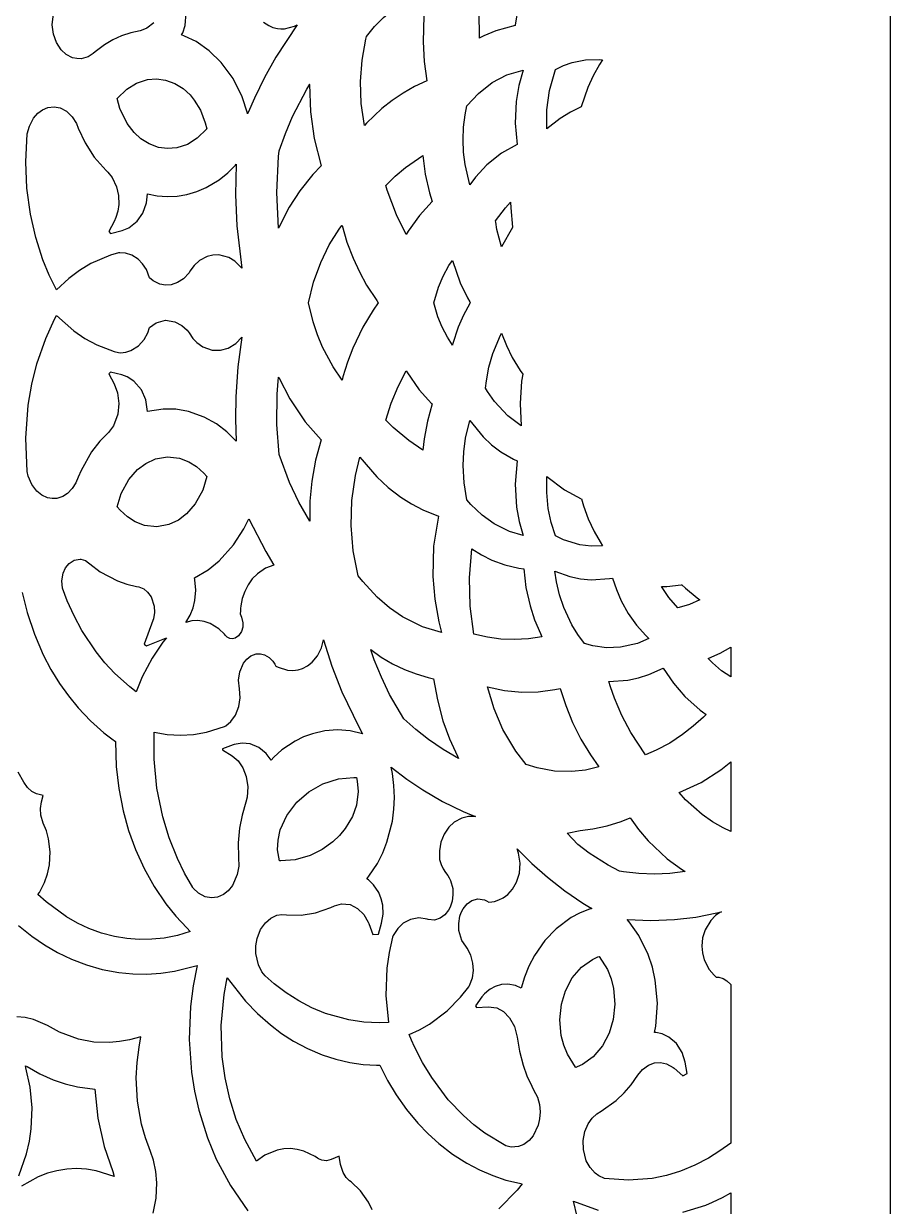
# Model space of a CAD drawing. Extents: x -629 to 1, y 0 to 2050.
# Drawn here: x -132.2 to 1.4, y 884.9 to 1067.3 of the extents above; entities that cross this region are included whole.
import ezdxf

# ---------------------------------------------------------------- set-up
doc = ezdxf.new("R2010")
doc.units = 0
doc.layers.add('Default_Layer', color=1, linetype='CONTINUOUS')

msp = doc.modelspace()

# ---------------------------------------------------------------- linework, layer by layer
at = {"layer": 'Default_Layer'}
for points in [[(-628.58, 0), (1.42, 0), (1.42, 2050), (-628.58, 2050), (-628.58, 0)], [(-54.68, 1074.18), (-55.42, 1072), (-55.98, 1069.77), (-56.43, 1067.09), (-56.44, 1067.01), (-59.42, 1066.17), (-61.27, 1065.38), (-61.87, 1065.07), (-61.92, 1065.04), (-61.98, 1069.21), (-61.6, 1073.37), (-61.55, 1073.73), (-58.89, 1074.17), (-56.2, 1074.28), (-54.68, 1074.18)], [(-69.94, 1072.51), (-70.49, 1068.5), (-70.62, 1064.46), (-70.45, 1061.45), (-70.05, 1058.45), (-71.93, 1057.59), (-73.72, 1056.58), (-75.4, 1055.44), (-76.98, 1054.19), (-79.34, 1051.93), (-79.68, 1051.55), (-80.16, 1054.95), (-80.27, 1058.38), (-80.02, 1061.64), (-79.44, 1064.86), (-79.33, 1065.32), (-78.1, 1066.82), (-76.74, 1068.22), (-75.03, 1069.67), (-73.32, 1070.86), (-71.47, 1071.86), (-69.94, 1072.51)], [(-42.97, 1061.71), (-43.44, 1060.97), (-44.4, 1059.22), (-45.22, 1057.41), (-46.23, 1054.46), (-47.91, 1053.64), (-49.49, 1052.66), (-51.54, 1051.04), (-51.54, 1054.01), (-51.15, 1056.96), (-50.23, 1060.21), (-48.97, 1060.82), (-47.65, 1061.29), (-45.59, 1061.71), (-43.48, 1061.76), (-42.97, 1061.71)], [(-55.19, 1060.12), (-55.86, 1057.72), (-56.27, 1055.26), (-56.42, 1051.94), (-56.12, 1048.63), (-58.54, 1047.31), (-60.82, 1045.48), (-62.54, 1043.6), (-63.41, 1042.42), (-64.15, 1045.53), (-64.39, 1047.45), (-64.46, 1049.37), (-64.38, 1051.29), (-64.14, 1053.2), (-63.86, 1054.62), (-62.11, 1056.51), (-59.99, 1058.18), (-57.72, 1059.37), (-55.19, 1060.12)], [(-105.91, 1055.48), (-104.96, 1053.92), (-104.21, 1051.97), (-103.99, 1051.06), (-105.45, 1049.59), (-106.94, 1048.66), (-108.62, 1048.11), (-110.03, 1048), (-111.43, 1048.2), (-112.85, 1048.72), (-114.14, 1049.53), (-115.2, 1050.5), (-116.27, 1051.89), (-117.37, 1054.2), (-117.78, 1055.72), (-116.32, 1057.19), (-114.83, 1058.12), (-113.15, 1058.67), (-111.74, 1058.78), (-110.34, 1058.58), (-108.92, 1058.06), (-107.63, 1057.25), (-106.57, 1056.28), (-105.91, 1055.48)], [(-88.11, 1057.95), (-88.12, 1057.88), (-87.99, 1053.7), (-87.42, 1049.56), (-86.35, 1045.37), (-87.64, 1044.01), (-89.64, 1041.49), (-91.26, 1038.96), (-92.86, 1035.84), (-92.91, 1035.71), (-93.2, 1041.24), (-92.93, 1046.78), (-92.84, 1047.66), (-91.87, 1050.34), (-90.76, 1052.97), (-88.57, 1057.19), (-88.11, 1057.95)], [(-99.45, 1045.61), (-99.54, 1040.86), (-99.35, 1036.11), (-98.58, 1029.54), (-99.66, 1030.65), (-100.57, 1031.2), (-102.15, 1031.6), (-103.05, 1031.56), (-103.92, 1031.35), (-105.1, 1030.73), (-105.92, 1030), (-106.59, 1029.09), (-106.71, 1028.87), (-107.58, 1027.94), (-108.51, 1027.33), (-109.48, 1027), (-110.35, 1026.95), (-111.21, 1027.11), (-112.26, 1027.61), (-112.83, 1028.05), (-113.3, 1029.36), (-113.88, 1030.25), (-114.58, 1030.96), (-115.52, 1031.55), (-116.51, 1031.87), (-117.38, 1031.94), (-117.6, 1031.93), (-118.83, 1031.57), (-121.87, 1030.26), (-123.63, 1029.2), (-125.28, 1027.98), (-127.17, 1026.23), (-128.28, 1028.51), (-129.24, 1030.84), (-130.36, 1034.32), (-131.18, 1037.88), (-131.73, 1041.92), (-131.9, 1045.98), (-131.68, 1050.27), (-131.33, 1051.49), (-130.68, 1052.71), (-130.03, 1053.45), (-129.33, 1053.98), (-128.48, 1054.34), (-127.53, 1054.46), (-126.58, 1054.29), (-125.64, 1053.79), (-124.73, 1052.92), (-124.08, 1051.86), (-123.8, 1051.14), (-122.75, 1048.88), (-121.33, 1046.67), (-119.52, 1044.62), (-119.24, 1044.36), (-118.57, 1043.53), (-117.88, 1042.11), (-117.58, 1040.76), (-117.54, 1039.38), (-117.69, 1038.36), (-117.99, 1037.36), (-118.27, 1036.74), (-119.08, 1035.21), (-118.83, 1034.93), (-117.05, 1035.36), (-115.98, 1035.8), (-114.7, 1036.81), (-113.86, 1038.03), (-113.29, 1039.65), (-113.15, 1041.01), (-111.63, 1040.72), (-110.1, 1040.61), (-108.56, 1040.68), (-107.04, 1040.94), (-105.51, 1041.4), (-104.06, 1042.02), (-102.08, 1043.21), (-100.76, 1044.27), (-99.58, 1045.46), (-99.45, 1045.61)], [(-70.66, 1046.95), (-70.29, 1044.05), (-69.64, 1041.2), (-69.23, 1039.84), (-71.19, 1037.69), (-72.93, 1035.25), (-73.24, 1034.74), (-74.75, 1037.79), (-76.17, 1041.6), (-76.38, 1042.33), (-74.92, 1043.78), (-73.34, 1045.11), (-70.66, 1046.95)], [(-57.13, 1039.72), (-57.11, 1038.89), (-56.86, 1035.88), (-56.85, 1035.83), (-58.56, 1032.86), (-59.26, 1035.55), (-59.43, 1036.65), (-59.46, 1036.87), (-57.93, 1038.89), (-57.13, 1039.72)], [(-83.13, 1036.16), (-82.37, 1033.6), (-81.42, 1031.09), (-80.45, 1028.99), (-79.34, 1026.96), (-77.78, 1024.57), (-77.54, 1024.24), (-78.35, 1023.08), (-79.93, 1020.47), (-81.47, 1017.25), (-82.3, 1015.06), (-82.99, 1012.83), (-83.13, 1012.31), (-84.52, 1014.34), (-86.13, 1017.36), (-86.93, 1019.29), (-87.58, 1021.28), (-88.29, 1024.24), (-87.53, 1027.39), (-86.42, 1030.45), (-85.1, 1033.15), (-83.57, 1035.56), (-83.16, 1036.13), (-83.13, 1036.16)], [(-66.12, 1030.76), (-64.93, 1027.29), (-63.8, 1024.99), (-63.43, 1024.36), (-63.35, 1024.24), (-63.41, 1024.14), (-64.41, 1022.33), (-65.23, 1020.45), (-66.11, 1017.78), (-66.12, 1017.71), (-66.89, 1018.93), (-67.69, 1020.47), (-68.34, 1022.08), (-68.96, 1024.24), (-68.24, 1026.65), (-67.53, 1028.34), (-66.64, 1029.96), (-66.12, 1030.76)], [(-98.58, 1018.93), (-99.18, 1014.35), (-99.49, 1009.74), (-99.55, 1006.3), (-99.45, 1002.86), (-100.9, 1004.31), (-102.5, 1005.55), (-104.4, 1006.61), (-106.82, 1007.47), (-108.75, 1007.81), (-110.71, 1007.84), (-113.15, 1007.46), (-113.39, 1009.26), (-114.07, 1010.82), (-115.21, 1012.14), (-116.24, 1012.81), (-117.08, 1013.11), (-118.84, 1013.54), (-119.08, 1013.26), (-118.25, 1011.71), (-117.75, 1010.36), (-117.52, 1008.7), (-117.7, 1007.03), (-118.37, 1005.27), (-119.13, 1004.22), (-119.24, 1004.11), (-120.46, 1002.87), (-121.75, 1001.22), (-123.37, 998.36), (-123.8, 997.33), (-124.17, 996.44), (-124.72, 995.57), (-125.47, 994.81), (-126.18, 994.36), (-127.13, 994.05), (-127.85, 994.02), (-128.55, 994.15), (-129.43, 994.55), (-130.17, 995.15), (-130.96, 996.21), (-131.5, 997.46), (-131.68, 998.2), (-131.9, 1003.33), (-131.52, 1008.45), (-130.97, 1011.65), (-130.17, 1014.81), (-128.81, 1018.71), (-127.44, 1021.72), (-127.17, 1022.24), (-124.49, 1019.88), (-122.79, 1018.73), (-120.96, 1017.75), (-118.26, 1016.72), (-117.6, 1016.54), (-117.3, 1016.53), (-116.47, 1016.6), (-115.67, 1016.85), (-114.49, 1017.58), (-113.64, 1018.55), (-113.09, 1019.59), (-112.83, 1020.42), (-111.79, 1021.13), (-110.35, 1021.52), (-108.91, 1021.31), (-107.83, 1020.74), (-107.01, 1019.98), (-106.71, 1019.6), (-106.15, 1018.74), (-105.54, 1018.09), (-104.58, 1017.41), (-103.13, 1016.92), (-101.89, 1016.9), (-100.7, 1017.22), (-99.48, 1017.96), (-98.58, 1018.93)], [(-58.54, 1019.53), (-57.78, 1017.62), (-56.87, 1015.77), (-55.65, 1013.76), (-55.27, 1013.2), (-55.43, 1012.13), (-55.66, 1008.7), (-55.49, 1005.27), (-57.55, 1006.8), (-59.62, 1009.01), (-60.7, 1010.56), (-60.99, 1011.05), (-60.87, 1012.19), (-60.49, 1014.32), (-59.9, 1016.41), (-58.69, 1019.24), (-58.54, 1019.53)], [(-92.91, 1012.76), (-92.89, 1012.71), (-91.2, 1009.4), (-88.82, 1005.89), (-86.35, 1003.1), (-87.21, 999.93), (-87.78, 996.71), (-88.07, 993.62), (-88.11, 990.52), (-89.77, 993.47), (-91.21, 996.51), (-92.84, 1000.81), (-93.17, 1005.47), (-93.12, 1010.14), (-92.97, 1012.15), (-92.91, 1012.76)], [(-73.24, 1013.73), (-73.14, 1013.57), (-71.22, 1010.82), (-69.81, 1009.21), (-69.31, 1008.71), (-69.23, 1008.63), (-69.97, 1005.97), (-70.47, 1003.26), (-70.66, 1001.52), (-72.84, 1002.98), (-75.22, 1004.98), (-76.38, 1006.14), (-75.53, 1008.76), (-74.47, 1011.32), (-73.24, 1013.73)], [(-63.41, 1006.05), (-61.39, 1003.55), (-60.08, 1002.33), (-58.64, 1001.23), (-56.71, 1000.12), (-56.12, 999.84), (-56.43, 996.27), (-56.21, 992.68), (-55.8, 990.49), (-55.19, 988.35), (-57.31, 988.94), (-59.69, 990.11), (-61.54, 991.45), (-63.26, 993.14), (-63.86, 993.85), (-64.31, 996.47), (-64.46, 999.12), (-64.37, 1001.24), (-64.08, 1003.35), (-63.41, 1006.05)], [(-103.99, 997.41), (-104.6, 995.35), (-105.76, 993.2), (-107.11, 991.66), (-108.37, 990.72), (-109.86, 990.03), (-111.71, 989.69), (-113.57, 989.9), (-115.01, 990.44), (-116.22, 991.21), (-117.34, 992.23), (-117.78, 992.76), (-117.17, 994.81), (-116.01, 996.96), (-114.66, 998.5), (-113.4, 999.45), (-111.91, 1000.14), (-110.06, 1000.47), (-108.2, 1000.27), (-106.76, 999.72), (-105.55, 998.96), (-104.43, 997.93), (-103.99, 997.41)], [(-80.37, 1000.39), (-77.77, 997.36), (-76, 995.73), (-74.07, 994.26), (-72.42, 993.21), (-70.68, 992.3), (-68.27, 991.34), (-69, 986.7), (-69.13, 982.02), (-68.84, 978.49), (-68.21, 975.01), (-67.79, 973.37), (-70.7, 974.26), (-73.82, 975.81), (-75.83, 977.19), (-77.71, 978.81), (-79.94, 981.25), (-80.62, 982.13), (-81.4, 985.98), (-81.73, 989.88), (-81.62, 993.74), (-81.07, 997.57), (-80.37, 1000.39)], [(-51.54, 997.43), (-48.82, 995.37), (-46.23, 994.01), (-46.22, 993.98), (-45.9, 992.92), (-45.16, 990.91), (-44.25, 988.95), (-43.34, 987.35), (-42.97, 986.76), (-44.73, 986.7), (-46.47, 986.9), (-49, 987.66), (-50.23, 988.26), (-50.89, 990.36), (-51.33, 992.52), (-51.57, 994.97), (-51.54, 997.43)], [(-97.52, 990.91), (-94.9, 985.89), (-93.62, 983.78), (-94.95, 983.28), (-96.18, 982.44), (-96.97, 981.63), (-97.62, 980.71), (-98.13, 979.72), (-98.51, 978.61), (-98.74, 977.47), (-98.78, 977.09), (-98.81, 976.7), (-98.83, 976.23), (-98.61, 975.73), (-98.4, 974.84), (-98.43, 974.18), (-98.62, 973.54), (-99.08, 972.84), (-99.6, 972.49), (-100.01, 972.39), (-100.43, 972.46), (-100.83, 972.67), (-101.13, 972.95), (-101.25, 973.1), (-102.12, 973.96), (-103.47, 974.77), (-104.39, 975.07), (-105.35, 975.2), (-106.29, 975.15), (-107.21, 974.93), (-106.54, 976.06), (-106.1, 977.16), (-105.82, 978.3), (-105.67, 979.89), (-105.81, 981.48), (-105.86, 981.78), (-103.77, 983.04), (-102.05, 984.44), (-99.85, 986.9), (-98.27, 989.38), (-97.52, 990.91)], [(-63.11, 986.26), (-61.61, 985.33), (-60.02, 984.54), (-58, 983.79), (-55.89, 983.29), (-55.12, 983.17), (-54.78, 980.31), (-54.14, 977.5), (-53.44, 975.32), (-52.55, 973.21), (-52.31, 972.72), (-54.4, 972.4), (-56.51, 972.28), (-58.62, 972.36), (-60.72, 972.64), (-62.78, 973.11), (-63.35, 977.44), (-63.47, 981.8), (-63.11, 986.26)], [(-123.4, 984.69), (-122.68, 984.46), (-122.2, 984.13), (-122, 983.95), (-120.41, 982.75), (-117.75, 981.33), (-116.31, 980.82), (-114.82, 980.46), (-114.48, 980.41), (-113.7, 980.09), (-113.12, 979.61), (-112.58, 978.88), (-112.1, 977.43), (-112.05, 976.44), (-112.21, 975.47), (-112.3, 975.2), (-113.62, 971.59), (-113.29, 971.32), (-110.21, 972.57), (-110.74, 971.89), (-112.41, 969.41), (-113.93, 966.52), (-114.86, 964.23), (-115.85, 964.99), (-118.21, 967.11), (-119.7, 968.71), (-121.06, 970.4), (-123.25, 973.69), (-124.45, 975.93), (-125.49, 978.24), (-126.22, 980.2), (-126.34, 981.36), (-126.14, 982.52), (-125.77, 983.35), (-125.22, 984.04), (-124.44, 984.55), (-123.5, 984.7), (-123.4, 984.69)], [(-41.44, 981.77), (-40.83, 979.98), (-40.07, 978.24), (-39, 976.32), (-37.72, 974.51), (-36.28, 972.9), (-35.81, 972.44), (-37.55, 971.7), (-40.19, 971.09), (-42.34, 971.02), (-44.46, 971.32), (-45.73, 971.68), (-46.79, 973.08), (-47.71, 974.57), (-48.94, 977.21), (-49.59, 979.17), (-50.06, 981.17), (-50.3, 982.84), (-47.98, 982), (-46.37, 981.65), (-44.72, 981.5), (-41.88, 981.68), (-41.44, 981.77)], [(-27.94, 978.41), (-29.56, 977.68), (-31.13, 977.23), (-31.34, 977.19), (-32.73, 978.75), (-33.89, 980.46), (-33.06, 980.48), (-30.82, 980.74), (-30.75, 980.75), (-30.17, 980.2), (-28.36, 978.71), (-27.94, 978.41)], [(-85.98, 972.22), (-84.68, 968.17), (-83.14, 964.2), (-80.56, 958.8), (-79.99, 957.75), (-81.89, 958.19), (-83.84, 958.35), (-85.79, 958.2), (-87.7, 957.77), (-89.07, 957.26), (-90.36, 956.63), (-92.39, 955.26), (-93.66, 954.12), (-94.07, 953.7), (-94.08, 953.68), (-94.81, 954.7), (-95.94, 955.65), (-97.31, 956.22), (-98.53, 956.33), (-99.74, 956.11), (-99.92, 956.05), (-101.56, 955.41), (-101.58, 955.28), (-100.06, 954.34), (-99.16, 953.56), (-98.42, 952.5), (-97.89, 951.18), (-97.64, 949.59), (-97.75, 947.98), (-97.95, 947.18), (-98.53, 945.2), (-98.92, 943.19), (-99.12, 940.93), (-99.09, 938.66), (-99.06, 937.34), (-99.28, 936.03), (-100.03, 934.35), (-100.69, 933.54), (-101.43, 932.95), (-102.32, 932.55), (-103.27, 932.43), (-104.21, 932.59), (-105.28, 933.17), (-106.06, 933.93), (-106.16, 934.06), (-107.42, 936.25), (-108.52, 938.51), (-109.78, 941.68), (-110.76, 944.93), (-111.67, 949.36), (-112.1, 953.85), (-112.09, 958), (-110.09, 957.66), (-108.06, 957.55), (-106.04, 957.66), (-104.03, 958), (-101.25, 958.86), (-101.05, 958.99), (-100.26, 959.67), (-99.55, 960.64), (-99.02, 961.94), (-98.82, 963.3), (-98.93, 964.67), (-99.09, 966), (-98.91, 967.32), (-98.33, 968.65), (-97.83, 969.28), (-97.21, 969.76), (-96.38, 970.08), (-95.72, 970.1), (-95.08, 969.95), (-94.36, 969.52), (-93.78, 968.93), (-93.5, 968.51), (-93.32, 968.19), (-92.99, 968.02), (-91.53, 967.55), (-90.7, 967.51), (-89.89, 967.62), (-89.22, 967.84), (-88.45, 968.24), (-87.75, 968.79), (-86.93, 969.76), (-86.3, 971), (-85.98, 972.22)], [(-78.71, 970.73), (-77.1, 969.59), (-75.35, 968.56), (-73.51, 967.67), (-71.71, 966.98), (-69.86, 966.45), (-69, 966.25), (-68.42, 962.97), (-67.56, 959.75), (-66.56, 956.98), (-65.33, 954.29), (-65.16, 953.96), (-67.55, 955.33), (-69.82, 956.87), (-71.77, 958.41), (-73.62, 960.06), (-75.79, 963.83), (-77.05, 966.47), (-78.16, 969.17), (-78.71, 970.71), (-78.71, 970.73)], [(-23.19, 971.1), (-23.19, 966.51), (-24.6, 967.46), (-26.02, 968.71), (-26.66, 969.38), (-26.55, 969.42), (-24.82, 970.17), (-23.19, 971.1)], [(-33.63, 967.89), (-33.61, 967.86), (-32.04, 965.54), (-30.26, 963.48), (-27.93, 961.42), (-27.55, 961.14), (-27, 960.75), (-27.41, 960.33), (-28.96, 958.93), (-30.61, 957.63), (-32.59, 956.33), (-34.7, 955.2), (-36.35, 954.49), (-38.61, 957.93), (-39.98, 960.55), (-41.12, 963.26), (-41.72, 964.99), (-41.98, 965.81), (-39.07, 966.04), (-37.41, 966.4), (-35.81, 966.91), (-33.63, 967.89)], [(-49.47, 964.76), (-48.63, 962.1), (-47.6, 959.5), (-46.33, 956.94), (-44.83, 954.48), (-43.52, 952.65), (-45.58, 952.16), (-47.7, 951.93), (-50.39, 952.01), (-53.02, 952.49), (-54.71, 953.04), (-56.31, 955.06), (-58.32, 958.42), (-59.68, 961.59), (-60.68, 964.97), (-58.08, 964.41), (-55.42, 964.16), (-52.86, 964.22), (-50.33, 964.57), (-49.47, 964.76)], [(-75.54, 952.58), (-73.16, 950.77), (-70.67, 949.1), (-67.62, 947.32), (-64.43, 945.77), (-63.24, 945.26), (-62.54, 944.98), (-63.61, 944.99), (-64.64, 944.75), (-65.84, 944.11), (-66.65, 943.37), (-67.4, 942.28), (-67.9, 941.03), (-68.12, 939.71), (-68.08, 938.38), (-67.86, 937.59), (-67.53, 936.92), (-67.15, 936.36), (-66.8, 935.87), (-66.61, 935.56), (-66.39, 935.11), (-66.06, 933.89), (-66.02, 932.9), (-66.16, 931.93), (-66.29, 931.49), (-66.46, 930.99), (-66.73, 930.54), (-67.3, 929.82), (-68.02, 929.29), (-68.88, 929.02), (-69.85, 929.12), (-70, 929.17), (-71.3, 929.35), (-72.59, 929.11), (-73.69, 928.52), (-74.52, 927.74), (-75.22, 926.66), (-75.34, 926.39), (-75.88, 924), (-76.23, 921.58), (-76.38, 917.38), (-75.97, 913.2), (-77.41, 913.16), (-79.75, 913.27), (-82.07, 913.62), (-85.66, 914.62), (-87.77, 915.5), (-89.79, 916.55), (-91.76, 917.8), (-93.61, 919.2), (-94.99, 920.4), (-95.48, 921.05), (-96.02, 922.13), (-96.41, 923.84), (-96.41, 925.03), (-96.22, 926.2), (-95.7, 927.55), (-94.95, 928.61), (-94.13, 929.31), (-93.17, 929.76), (-92.43, 929.89), (-91.68, 929.83), (-89.42, 929.79), (-87.2, 930.14), (-84.85, 930.97), (-84.29, 931.24), (-83.23, 931.53), (-81.87, 931.4), (-80.75, 930.82), (-79.79, 929.87), (-79.09, 928.69), (-79, 928.47), (-78.37, 926.82), (-77.52, 926.85), (-77.02, 928.54), (-76.79, 929.93), (-76.85, 931.33), (-77.07, 932.32), (-77.45, 933.26), (-78.27, 934.47), (-79.07, 935.22), (-79.29, 935.37), (-78.98, 935.77), (-77.68, 937.75), (-76.86, 939.37), (-76.2, 941.06), (-75.37, 944.3), (-75.13, 946.12), (-75.05, 947.95), (-75.13, 949.78), (-75.35, 951.61), (-75.54, 952.58)], [(-23.19, 953.44), (-23.19, 942.7), (-24.34, 943.23), (-26.02, 944.18), (-27.6, 945.28), (-30.15, 947.59), (-31.15, 948.71), (-27.75, 950.25), (-24.73, 952.2), (-23.19, 953.44)], [(-80.92, 951), (-80.78, 950.44), (-80.63, 948.86), (-80.91, 946.74), (-81.54, 944.99), (-82.64, 943.13), (-83.53, 942.06), (-84.53, 941.09), (-86.19, 939.89), (-88.03, 938.97), (-90.34, 938.31), (-92.56, 938.17), (-92.78, 938.18), (-93.06, 939.85), (-93, 941.34), (-92.66, 942.92), (-91.66, 945.14), (-90.12, 947.18), (-88.25, 948.81), (-86.09, 950.04), (-83.66, 950.81), (-81.29, 951.02), (-80.92, 951)], [(-48.39, 942.43), (-46.41, 942.82), (-44.46, 943.09), (-42.25, 943.56), (-40.1, 944.24), (-38.72, 944.81), (-37.39, 942.98), (-35.93, 941.25), (-32.98, 938.47), (-30.77, 936.85), (-30.21, 936.49), (-32.59, 936.2), (-34.97, 936.1), (-37.36, 936.18), (-39.73, 936.45), (-40.36, 936.55), (-42.1, 937.48), (-45, 939.32), (-46.75, 940.69), (-48.39, 942.43)], [(-44.61, 930.81), (-45.11, 930.66), (-46.49, 930.1), (-47.79, 929.41), (-50.12, 927.69), (-51.84, 925.89), (-53.47, 923.54), (-54.32, 921.92), (-55, 920.23), (-55.52, 918.54), (-56.4, 918.92), (-57.55, 919.13), (-58.56, 919.06), (-59.53, 918.76), (-60.28, 918.36), (-60.51, 918.2), (-61.16, 917.62), (-61.56, 917.16), (-62.57, 915.79), (-62.4, 915.52), (-60.62, 915.66), (-59.24, 915.46), (-58.23, 914.91), (-57.28, 913.95), (-56.53, 912.61), (-56.11, 910.96), (-55.78, 908.78), (-55.22, 906.64), (-54.62, 904.99), (-53.88, 903.39), (-53.58, 902.86), (-53, 901.7), (-52.7, 900.57), (-52.59, 899.42), (-52.66, 898.39), (-52.89, 897.38), (-53.68, 895.74), (-54.28, 895.03), (-55.08, 894.43), (-55.91, 894.08), (-57.03, 893.98), (-57.89, 894.18), (-61.13, 896.15), (-62.83, 897.45), (-64.42, 898.86), (-66.75, 901.32), (-69.3, 904.72), (-70.71, 907.05), (-71.94, 909.46), (-72.4, 910.48), (-72.77, 911.38), (-71.18, 912.11), (-69.66, 912.98), (-66.92, 915.04), (-64.84, 917.12), (-63.56, 918.71), (-63.45, 918.91), (-63.03, 920.13), (-62.88, 921.25), (-62.95, 922.39), (-63.28, 923.63), (-63.82, 924.67), (-64.05, 924.98), (-64.64, 925.87), (-65.1, 927.39), (-65.14, 928.51), (-64.95, 929.61), (-64.89, 929.8), (-64.72, 930.31), (-64.44, 930.77), (-63.85, 931.51), (-63.1, 932.03), (-62.21, 932.29), (-61.17, 932.13), (-60.83, 931.97), (-60.48, 931.76), (-60.04, 931.82), (-59.61, 931.9), (-58.93, 932.12), (-58.3, 932.45), (-57.58, 932.98), (-56.85, 933.78), (-56.21, 934.86), (-55.77, 936.24), (-55.65, 937.8), (-55.9, 939.35), (-56.14, 940.02), (-53.86, 937.76), (-51.45, 935.62), (-48.79, 933.55), (-45.99, 931.65), (-45.22, 931.18), (-44.61, 930.81)], [(-24.62, 930.29), (-24.85, 930.17), (-25.54, 929.7), (-26.27, 928.98), (-27.15, 927.51), (-27.52, 926.28), (-27.64, 925.02), (-27.56, 923.95), (-27.3, 922.89), (-26.54, 921.39), (-25.77, 920.52), (-25.46, 920.24), (-25.03, 920.19), (-24.37, 920), (-23.77, 919.64), (-23.19, 919.06), (-23.19, 894.63), (-24.85, 893.41), (-26.61, 892.3), (-28.72, 891.2), (-30.93, 890.3), (-33.08, 889.64), (-35.29, 889.18), (-38.98, 888.89), (-42.68, 889.17), (-43.55, 889.55), (-44.1, 889.96), (-44.89, 890.84), (-45.46, 891.9), (-45.91, 893.62), (-45.94, 895.03), (-45.68, 896.42), (-45.19, 897.58), (-44.57, 898.48), (-43.84, 899.16), (-43.19, 899.55), (-40.85, 901.2), (-39.63, 902.36), (-38.55, 903.63), (-37.52, 905.12), (-36.8, 905.97), (-35.88, 906.64), (-34.95, 906.99), (-34.02, 907.05), (-33.11, 906.86), (-32.08, 906.3), (-31.93, 906.18), (-30.56, 905.02), (-29.92, 905.34), (-30.22, 907.08), (-30.68, 908.59), (-31.56, 909.98), (-32.72, 910.98), (-33.78, 911.48), (-34.76, 911.68), (-34.93, 911.69), (-34.76, 912.67), (-34.5, 916.21), (-34.82, 919.74), (-35.28, 921.76), (-35.93, 923.73), (-37.35, 926.63), (-38.83, 928.75), (-39.14, 929.12), (-35.5, 928.95), (-31.85, 929.09), (-28.57, 929.48), (-25.32, 930.12), (-24.62, 930.29)], [(-43.48, 923.41), (-43.47, 923.39), (-42.21, 921.39), (-41.64, 919.95), (-41.26, 918.47), (-41.05, 916.06), (-41.3, 913.66), (-41.92, 911.58), (-42.97, 909.61), (-44.4, 907.94), (-46.07, 906.75), (-46.88, 906.38), (-47.1, 906.3), (-47.11, 906.32), (-48.37, 908.32), (-48.94, 909.75), (-49.32, 911.24), (-49.53, 913.64), (-49.28, 916.05), (-48.66, 918.13), (-47.62, 920.1), (-46.19, 921.77), (-44.51, 922.96), (-43.71, 923.33), (-43.48, 923.41)]]:
    msp.add_lwpolyline(points, close=True, dxfattribs=at)
for points in [[(-95.26, 1067.52), (-94.43, 1066.97), (-93.78, 1066.69), (-93.1, 1066.51), (-92.57, 1066.46), (-92.01, 1066.46), (-90.45, 1066.87), (-90.06, 1067.08), (-90.06, 1067.08), (-93.34, 1062.09), (-95.06, 1058.98), (-96.62, 1055.8), (-97.6, 1053.55), (-97.68, 1053.35), (-97.71, 1053.45), (-98.53, 1055.98), (-99.94, 1058.81), (-101.76, 1061.3), (-103.6, 1063.09), (-105.62, 1064.5), (-107.41, 1065.37), (-107.86, 1065.54), (-107.7, 1065.88), (-107.33, 1066.98), (-107.15, 1068.93)], [(-112.17, 1067.4), (-113.21, 1066.57), (-114.09, 1066.22), (-114.26, 1066.18), (-115.71, 1065.87), (-117.11, 1065.4), (-118.46, 1064.78), (-119.73, 1064.03), (-121.17, 1062.95), (-121.51, 1062.65), (-122.26, 1062.17), (-123.34, 1061.87), (-124.03, 1061.88), (-124.7, 1062.03), (-125.67, 1062.54), (-126.42, 1063.24), (-127.15, 1064.36), (-127.62, 1065.66), (-127.81, 1067.11), (-127.64, 1068.8)], [(-132.43, 979.55), (-131.67, 976.45), (-130.57, 973.13), (-129.19, 969.91), (-128.02, 967.68), (-126.7, 965.52), (-125.33, 963.58), (-123.82, 961.73), (-121.93, 959.73), (-119.85, 957.89), (-118.65, 956.97), (-118.08, 956.56), (-117.95, 952.73), (-117.55, 949.29), (-116.88, 945.89), (-116.04, 942.86), (-114.97, 939.9), (-113.65, 937), (-112.09, 934.2), (-110.28, 931.52), (-108.75, 929.61), (-107.08, 927.81), (-106.52, 927.25), (-108.51, 926.66), (-110.56, 926.25), (-112.48, 926.05), (-114.41, 926.02), (-116.32, 926.17), (-118.22, 926.49), (-120.23, 927.02), (-122.18, 927.73), (-123.94, 928.55), (-125.62, 929.52), (-128.74, 931.81), (-130.01, 932.97), (-129.8, 933.29), (-128.99, 934.83), (-128.53, 936.17), (-128.24, 937.56), (-128.13, 939.56), (-128.37, 941.54), (-128.71, 942.78), (-129.19, 943.97), (-129.57, 945.19), (-129.64, 946.23), (-129.49, 947.26), (-129.23, 948.25), (-130.25, 948.51), (-130.96, 948.83), (-131.64, 949.45), (-132.17, 950.29), (-133.06, 951.82)], [(-133, 928.2), (-130.95, 926.55), (-129.03, 925.22), (-127.01, 924.04), (-124.82, 922.99), (-122.55, 922.12), (-120.09, 921.42), (-117.56, 920.95), (-115.4, 920.74), (-113.24, 920.7), (-111.08, 920.84), (-108.94, 921.15), (-105.49, 922.02), (-105.49, 922.02), (-106.1, 918.87), (-106.5, 915.7), (-106.69, 910.62), (-106.33, 905.56), (-105.87, 902.61), (-105.21, 899.7), (-103.88, 895.44), (-102.52, 892.15), (-100.33, 888.07), (-97.63, 884.2)], [(-78.5, 884.31), (-79.06, 885.53), (-80.26, 887.28), (-81.73, 888.63), (-81.96, 888.79), (-82.5, 889.34), (-82.95, 890.07), (-83.34, 891.31), (-83.55, 892.61), (-84.81, 892.07), (-85.51, 891.91), (-86.23, 891.98), (-86.76, 892.2), (-86.93, 892.3), (-87.29, 892.55), (-89.04, 893.4), (-90.04, 893.66), (-91.06, 893.77), (-92.1, 893.74), (-93.12, 893.55), (-95.01, 892.77), (-96.3, 891.84), (-98.14, 895.2), (-99.43, 898.27), (-100.43, 901.44), (-101.15, 904.67), (-101.59, 907.94), (-101.74, 912.75), (-101.3, 917.54), (-100.82, 920.12), (-98.02, 916.51), (-96.18, 914.6), (-94.17, 912.84), (-92.44, 911.53), (-90.6, 910.36), (-88.44, 909.21), (-86.18, 908.25), (-84.08, 907.57), (-81.93, 907.07), (-79.88, 906.77), (-77.8, 906.63), (-77.3, 906.63), (-76.11, 904.3), (-74.77, 902.05), (-73.19, 899.81), (-71.43, 897.68), (-69.87, 896.06), (-68.19, 894.54), (-66.12, 892.94), (-63.91, 891.52), (-61.94, 890.49), (-59.88, 889.61), (-57.85, 888.93), (-55.76, 888.42), (-55.34, 888.34), (-55.34, 888.34), (-56.13, 887.38), (-58.93, 884.5)], [(-112.25, 883.81), (-111.77, 886.13), (-111.66, 888.49), (-111.82, 890.25), (-112.19, 891.98), (-112.64, 893.32), (-113.42, 895.42), (-114.04, 897.56), (-114.66, 901.1), (-114.85, 904.67), (-114.73, 907.05), (-114.42, 909.42), (-114.13, 911.03), (-115.92, 910.57), (-117.43, 910.27), (-118.97, 910.12), (-121.38, 910.2), (-123.75, 910.64), (-126.68, 911.72), (-128.56, 912.77), (-130.7, 913.7), (-131.97, 913.98), (-133.28, 914.08)], [(-132.99, 889.58), (-131.77, 892.99), (-131.33, 894.9), (-131.05, 896.83), (-130.92, 900.05), (-131.21, 903.26), (-131.86, 906.22), (-131.96, 906.56), (-131.67, 906.42), (-129.73, 905.31), (-127.67, 904.39), (-125.81, 903.75), (-123.9, 903.28), (-121.24, 902.92), (-121.24, 902.92), (-120.8, 898.47), (-119.82, 894.08), (-118.45, 890.22), (-118.24, 889.48), (-121.04, 890.37), (-122.55, 890.61), (-124.06, 890.69), (-125.58, 890.6), (-127.08, 890.36), (-128.57, 889.96), (-130, 889.4), (-132.56, 887.97)], [(-30.57, 883.95), (-27.04, 885.06), (-25.99, 885.5), (-24.48, 886.22), (-23.19, 886.93), (-23.19, 886.93), (-23.19, 870.04)], [(-46.89, 883.32), (-47.45, 885.68), (-47.42, 885.66), (-43.65, 884.26)]]:
    msp.add_lwpolyline(points, dxfattribs=at)

doc.saveas('drawing.dxf')
